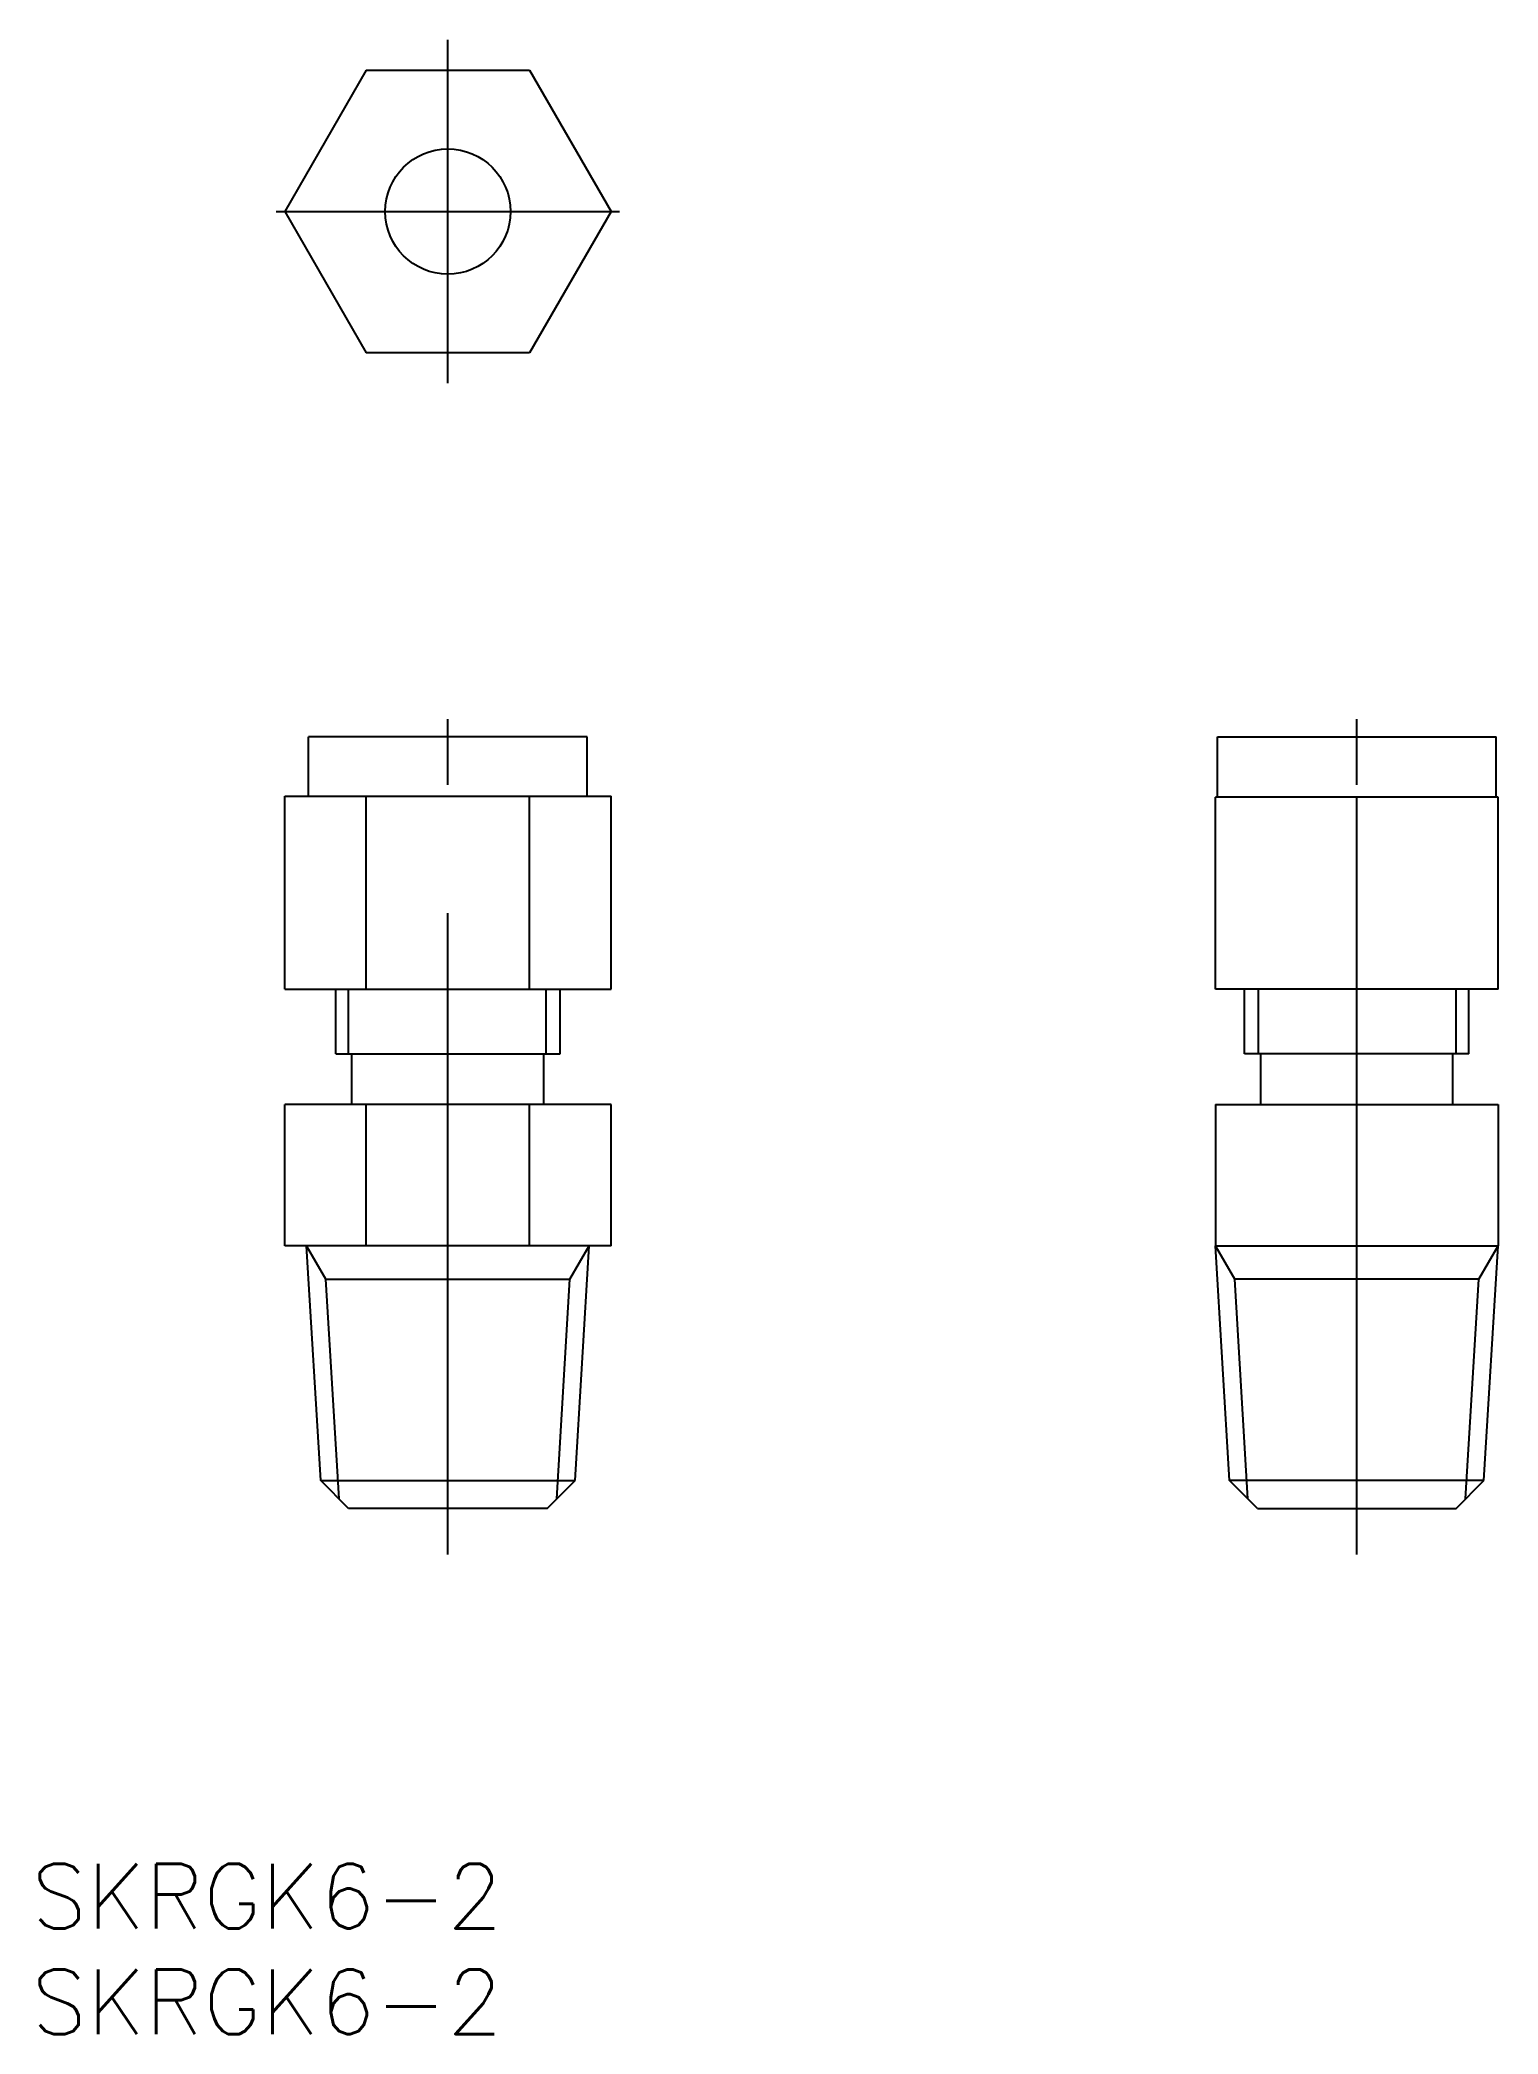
# Model space of a CAD drawing. Extents: x -20.2 to 52, y -32 to 66.7.
import ezdxf

# ---------------------------------------------------------------- set-up
doc = ezdxf.new("R2010")
doc.units = 0
doc.linetypes.add('CENTER', pattern=[50.8, 31.75, -6.35, 6.35, -6.35])
doc.layers.get('0').update_dxf_attribs({"linetype": 'CONTINUOUS'})
doc.layers.add('CENTER', color=1, linetype='CENTER')
doc.styles.get("Standard").update_dxf_attribs({"font": 'txt.shx', "bigfont": '@extfont2.shx'})

msp = doc.modelspace()

# ---------------------------------------------------------------- linework, layer by layer
at = {"color": 7, "linetype": 'CONTINUOUS'}
for p, q in [((-4.041452, 65.196486), (-8.082904, 58.196486)), ((-4.041452, 65.196486), (4.041452, 65.196486)), ((4.041452, 65.196486), (8.082904, 58.196486)), ((-8.082904, 58.196486), (-4.041452, 51.196486)), ((8.082904, 58.196486), (4.041452, 51.196486)), ((4.041452, 51.196486), (-4.041452, 51.196486)), ((6.9, 32.196486), (-6.9, 32.196486)), ((-6.9, 29.254222), (-6.9, 32.196486)), ((6.9, 29.254222), (6.9, 32.196486)), ((38.099999, 29.196487), (38.099999, 32.196486)), ((38.099999, 32.196486), (51.900001, 32.196486)), ((51.900001, 29.196487), (51.900001, 32.196486)), ((-8.082903, 19.696485), (-8.082903, 29.254222)), ((-8.082903, 29.254222), (8.082904, 29.254222)), ((-4.041451, 19.696485), (-4.041451, 29.254222)), ((4.041451, 19.696485), (4.041451, 29.254222)), ((8.082904, 19.696485), (8.082904, 29.254222)), ((38, 19.696487), (38, 29.196487)), ((52, 29.196487), (38, 29.196487)), ((45, 19.696487), (45, 29.196487)), ((52, 19.696487), (52, 29.196487)), ((-8.082903, 19.696485), (8.082904, 19.696485)), ((-5.556, 16.489999), (-5.556, 19.696485)), ((5.556, 16.489999), (5.556, 19.696485)), ((52, 19.696487), (38, 19.696487)), ((39.444, 16.489999), (39.444, 19.696485)), ((50.556, 16.489999), (50.556, 19.696485)), ((-5.556, 16.489999), (5.556, 16.489999)), ((-4.75, 13.989999), (-4.75, 16.489999)), ((4.75, 13.989999), (4.75, 16.489999)), ((50.556, 16.489999), (39.444, 16.489999)), ((40.25, 13.989999), (40.25, 16.489999)), ((49.75, 13.989999), (49.75, 16.489999)), ((-8.082905, 6.989999), (-8.082905, 13.989999)), ((8.082903, 13.989999), (-8.082905, 13.989999)), ((-4.041451, 6.989999), (-4.041451, 13.989999)), ((4.041451, 6.989999), (4.041451, 13.989999)), ((8.082903, 6.989999), (8.082903, 13.989999)), ((38, 13.989999), (38, 6.989999)), ((38.000001, 13.989999), (52.000001, 13.989999)), ((45, 6.989999), (45, 13.989999)), ((52, 13.989999), (52, 6.989999)), ((8.082903, 6.989999), (-8.082905, 6.989999)), ((-6.044169, 5.334453), (-7, 6.989999)), ((-6.299515, -4.62658), (-7, 6.989999)), ((6.04417, 5.334453), (7, 6.989999)), ((6.299515, -4.62658), (7, 6.989999)), ((38.95583, 5.334453), (38, 6.989999)), ((38.700485, -4.62658), (38, 6.989999)), ((38.000001, 6.989999), (52.000002, 6.989999)), ((51.044169, 5.334453), (52, 6.989999)), ((51.299515, -4.62658), (52, 6.989999)), ((-4.916096, -6.010001), (-6.299516, -4.62658)), ((4.916095, -6.010001), (6.299516, -4.62658)), ((40.083905, -6.010001), (38.700484, -4.62658)), ((49.916096, -6.010001), (51.299516, -4.62658)), ((4.916095, -6.01), (-4.916095, -6.01)), ((40.083905, -6.01), (49.916095, -6.01))]:
    msp.add_line(p, q, dxfattribs=at)
at = {"color": 3, "linetype": 'CONTINUOUS'}
for p, q in [((-4.92, 16.489999), (-4.92, 19.696485)), ((4.868999, 16.489999), (4.868999, 19.696485)), ((40.131001, 16.489999), (40.131001, 19.696485)), ((49.92, 16.489999), (49.92, 19.696485)), ((-6.04417, 5.334453), (6.04417, 5.334453)), ((-5.388586, -5.53751), (-6.04417, 5.334453)), ((5.388586, -5.537509), (6.04417, 5.334453)), ((51.04417, 5.334453), (38.95583, 5.334453)), ((39.611414, -5.537509), (38.95583, 5.334453)), ((50.388586, -5.53751), (51.04417, 5.334453)), ((-6.299515, -4.626581), (6.299515, -4.626581)), ((51.299515, -4.626581), (38.700485, -4.626581))]:
    msp.add_line(p, q, dxfattribs=at)
at = {"color": 7, "linetype": 'CONTINUOUS'}
msp.add_circle((0, 58.196486), 3.1, dxfattribs=at)
at = {"layer": 'CENTER', "color": 1, "linetype": 'CENTER'}
for p, q in [((0, 49.696486), (0, 66.696486)), ((-8.5, 58.196486), (8.5, 58.196486)), ((0, -8.288912), (0, 33.071432)), ((45, -8.288912), (45, 33.071432))]:
    msp.add_line(p, q, dxfattribs=at)

# ---------------------------------------------------------------- texts
at = {"color": 7, "linetype": 'CONTINUOUS'}
for p in [(-20.614819, -26.806266), (-20.614819, -32.040911)]:
    msp.add_text('SKRGK6-2', height=3.2, dxfattribs=at).set_placement(p)

doc.saveas('drawing.dxf')
